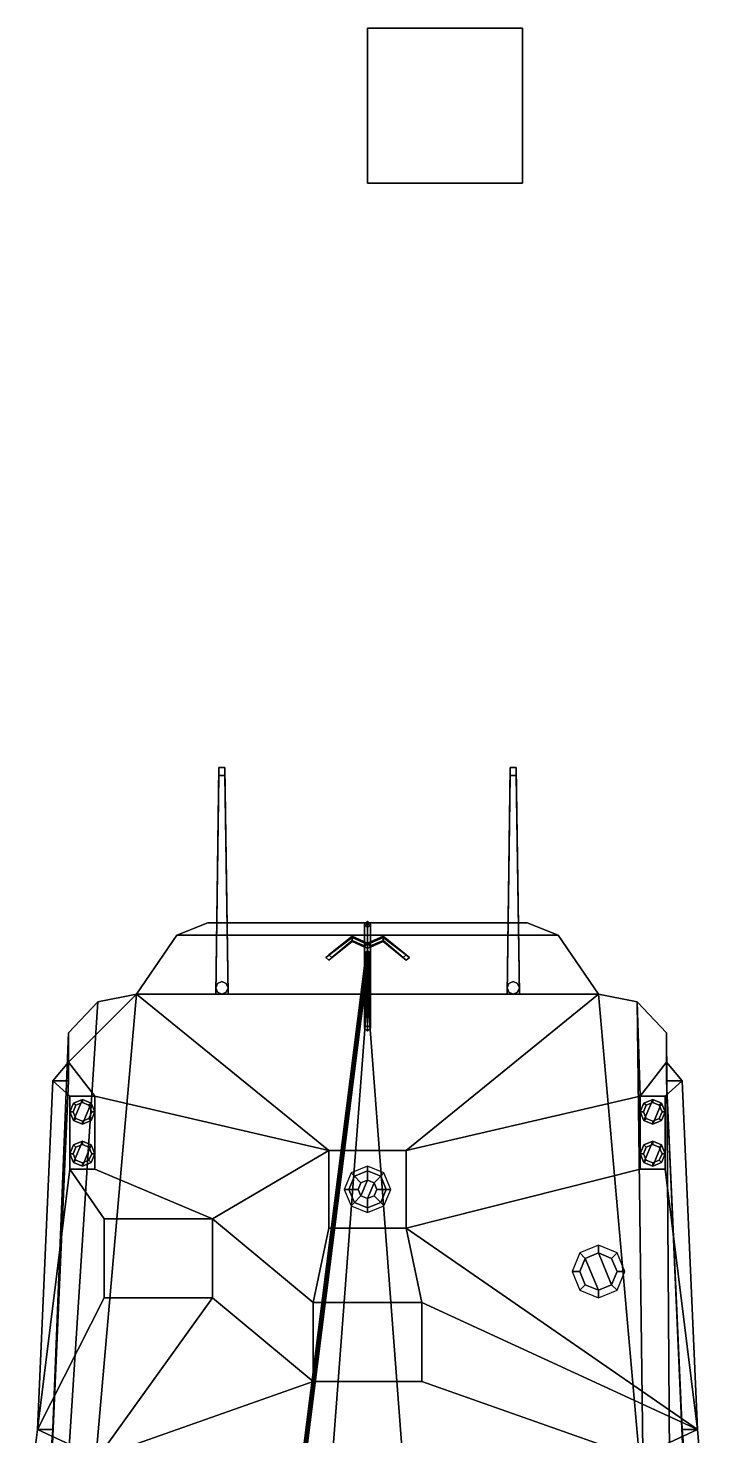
# Model space of a CAD drawing. Header units: millimetres. Extents: x -2.4 to 2.4, y -9.6 to 15.3.
# Drawn here: x -2.19 to 2.17, y 6.2 to 15.28 of the extents above; entities that cross this region are included whole.
import ezdxf

# ---------------------------------------------------------------- set-up
doc = ezdxf.new("R2010")
doc.units = ezdxf.units.MM
doc.layers.add('superstructure', color=3, linetype='Continuous')

msp = doc.modelspace()

# ---------------------------------------------------------------- linework, layer by layer
for points in [[(1, 15.28, 8.4), (1, 15.28, 7.4), (0, 15.28, 7.4), (0, 15.28, 8.4)], [(1, 15.28, 7.4), (1, 14.28, 7.4), (0, 14.28, 7.4), (0, 15.28, 7.4)], [(0, 15.28, 7.4), (0, 14.28, 7.4), (0, 14.28, 8.4), (0, 15.28, 8.4)], [(0, 15.28, 8.4), (0, 14.28, 8.4), (1, 14.28, 8.4), (1, 15.28, 8.4)], [(1, 14.28, 8.4), (1, 14.28, 7.4), (1, 15.28, 7.4), (1, 15.28, 8.4)], [(0, 14.28, 8.4), (0, 14.28, 7.4), (1, 14.28, 7.4), (1, 14.28, 8.4)], [(-0.96, 10.51), (-0.96, 10.51, -0.42), (-0.98, 9.05, -0.42), (-0.98, 9.05)], [(-0.96, 10.51, 0.01), (-0.96, 10.51), (-0.98, 9.05)], [(-0.96, 10.46, 0.07), (-0.96, 10.51, 0.01), (-0.98, 9.05)], [(-0.9, 9.05), (-0.92, 10.46, 0.07), (-0.96, 10.46, 0.07), (-0.98, 9.05)], [(-0.92, 10.51), (-0.92, 10.51, -0.42), (-0.96, 10.51, -0.42), (-0.96, 10.51)], [(-0.92, 10.51, 0.01), (-0.92, 10.51), (-0.96, 10.51), (-0.96, 10.51, 0.01)], [(-0.92, 10.46, 0.07), (-0.92, 10.51, 0.01), (-0.96, 10.51, 0.01), (-0.96, 10.46, 0.07)], [(-0.9, 9.05), (-0.9, 9.05, -0.42), (-0.92, 10.51, -0.42), (-0.92, 10.51)], [(-0.9, 9.05), (-0.9, 9.05), (-0.92, 10.51), (-0.92, 10.51, 0.01)], [(-0.9, 9.05), (-0.9, 9.05), (-0.92, 10.51, 0.01), (-0.92, 10.46, 0.07)], [(0.92, 10.51), (0.92, 10.51, -0.42), (0.9, 9.05, -0.42), (0.9, 9.05)], [(0.92, 10.46, 0.07), (0.92, 10.51, 0.01), (0.9, 9.05)], [(0.92, 10.51, 0.01), (0.92, 10.51), (0.9, 9.05)], [(0.98, 9.05), (0.96, 10.46, 0.07), (0.92, 10.46, 0.07), (0.9, 9.05)], [(0.96, 10.51), (0.96, 10.51, -0.42), (0.92, 10.51, -0.42), (0.92, 10.51)], [(0.96, 10.46, 0.07), (0.96, 10.51, 0.01), (0.92, 10.51, 0.01), (0.92, 10.46, 0.07)], [(0.96, 10.51, 0.01), (0.96, 10.51), (0.92, 10.51), (0.92, 10.51, 0.01)], [(0.98, 9.05), (0.98, 9.05, -0.42), (0.96, 10.51, -0.42), (0.96, 10.51)], [(0.98, 9.05), (0.98, 9.05), (0.96, 10.51, 0.01), (0.96, 10.46, 0.07)], [(0.98, 9.05), (0.98, 9.05), (0.96, 10.51), (0.96, 10.51, 0.01)], [(-1.03, 9.51, 0.71), (-1.03, 9.51, 0.6), (-1.23, 9.43, 0.6), (-1.23, 9.43, 0.71)], [(-1.23, 9.43, 0.71), (1.23, 9.43, 0.71), (1.03, 9.51, 0.71), (-1.03, 9.51, 0.71)], [(1.03, 9.51, 0.6), (1.23, 9.43, 0.6), (-1.23, 9.43, 0.6), (-1.03, 9.51, 0.6)], [(1.03, 9.51, 0.71), (1.03, 9.51, 0.6), (-1.03, 9.51, 0.6), (-1.03, 9.51, 0.71)], [(0, 9.5016, 0.0871), (-0.02, 9.4916, 0.1044), (-0.02, 9.5015, 0.3873), (0, 9.5188, 0.3973)], [(0.02, 9.5015, 0.3873), (0, 9.5188, 0.3973), (-0.02, 9.5015, 0.3873), (0, 9.4842, 0.3773)], [(0, 9.3427, 0.1223), (-0.02, 9.36, 0.1323), (-0.02, 9.4916, 0.1044), (0, 9.5016, 0.0871)], [(-0.02, 9.4916, 0.1044), (0, 9.4816, 0.1217), (0, 9.4842, 0.3773), (-0.02, 9.5015, 0.3873)], [(-0.02, 9.36, 0.1323), (0, 9.3773, 0.1423), (0, 9.4816, 0.1217), (-0.02, 9.4916, 0.1044)], [(0.02, 9.4916, 0.1044), (0, 9.5016, 0.0871), (0, 9.5188, 0.3973), (0.02, 9.5015, 0.3873)], [(0.02, 9.36, 0.1323), (0, 9.3427, 0.1223), (0, 9.5016, 0.0871), (0.02, 9.4916, 0.1044)], [(0, 9.4816, 0.1217), (0.02, 9.4916, 0.1044), (0.02, 9.5015, 0.3873), (0, 9.4842, 0.3773)], [(0, 9.3773, 0.1423), (0.02, 9.36, 0.1323), (0.02, 9.4916, 0.1044), (0, 9.4816, 0.1217)], [(1.23, 9.43, 0.71), (1.23, 9.43, 0.6), (1.03, 9.51, 0.6), (1.03, 9.51, 0.71)], [(-1.23, 9.43, 0.71), (-1.23, 9.43, 0.6), (-1.49, 9.05, 0.6), (-1.49, 9.05, 0.71)], [(-1.49, 9.05, 0.71), (1.49, 9.05, 0.71), (1.23, 9.43, 0.71), (-1.23, 9.43, 0.71)], [(1.23, 9.43, 0.6), (1.49, 9.05, 0.6), (-1.49, 9.05, 0.6), (-1.23, 9.43, 0.6)], [(-0.1, 9.4223, 0.0644), (-0.1, 9.415, 0.0371), (-0.27, 9.285, 0.2623), (-0.25, 9.3023, 0.2723)], [(-0.1, 9.415, 0.0371), (-0.1, 9.3877, 0.0444), (-0.25, 9.2677, 0.2523), (-0.27, 9.285, 0.2623)], [(-0.1, 9.395, 0.0717), (-0.1, 9.4223, 0.0644), (-0.25, 9.3023, 0.2723), (-0.23, 9.285, 0.2623)], [(-0.1, 9.3877, 0.0444), (-0.1, 9.395, 0.0717), (-0.23, 9.285, 0.2623), (-0.25, 9.2677, 0.2523)], [(-0.02, 9.36, 0.1323), (0, 9.3773, 0.1423), (-0.1, 9.4223, 0.0644), (-0.1, 9.395, 0.0717)], [(0, 9.3773, 0.1423), (0.02, 9.36, 0.1323), (-0.1, 9.415, 0.0371), (-0.1, 9.4223, 0.0644)], [(0.02, 9.36, 0.1323), (0, 9.3427, 0.1223), (-0.1, 9.3877, 0.0444), (-0.1, 9.415, 0.0371)], [(0, 9.3427, 0.1223), (-0.02, 9.36, 0.1323), (-0.1, 9.395, 0.0717), (-0.1, 9.3877, 0.0444)], [(-0.02, 9.36, 0.1323), (0, 9.3773, 0.1423), (0.1, 9.4223, 0.0644), (0.1, 9.415, 0.0371)], [(0, 9.3427, 0.1223), (-0.02, 9.36, 0.1323), (0.1, 9.415, 0.0371), (0.1, 9.3877, 0.0444)], [(-0.02, 9.09, 0.6), (0, 9.1073, 0.61), (0, 9.3773, 0.1423), (-0.02, 9.36, 0.1323)], [(-0.02, 9.36, 0.1323), (0, 9.3773, 0.1423), (0, 9.3284, -0.0129), (-0.02, 9.3184, 0.0044)], [(0, 9.0727, 0.59), (-0.02, 9.09, 0.6), (-0.02, 9.36, 0.1323), (0, 9.3427, 0.1223)], [(0, 9.3427, 0.1223), (-0.02, 9.36, 0.1323), (-0.02, 9.3184, 0.0044), (0, 9.3084, 0.0217)], [(0, 9.3773, 0.1423), (0.02, 9.36, 0.1323), (0.1, 9.395, 0.0717), (0.1, 9.4223, 0.0644)], [(0.02, 9.36, 0.1323), (0, 9.3427, 0.1223), (0.1, 9.3877, 0.0444), (0.1, 9.395, 0.0717)], [(0, 9.1073, 0.61), (0.02, 9.09, 0.6), (0.02, 9.36, 0.1323), (0, 9.3773, 0.1423)], [(0, 9.3773, 0.1423), (0.02, 9.36, 0.1323), (0.02, 9.3184, 0.0044), (0, 9.3284, -0.0129)], [(0.02, 9.09, 0.6), (0, 9.0727, 0.59), (0, 9.3427, 0.1223), (0.02, 9.36, 0.1323)], [(0.02, 9.36, 0.1323), (0, 9.3427, 0.1223), (0, 9.3084, 0.0217), (0.02, 9.3184, 0.0044)], [(0.1, 9.4223, 0.0644), (0.1, 9.395, 0.0717), (0.23, 9.285, 0.2623), (0.25, 9.3023, 0.2723)], [(0.1, 9.415, 0.0371), (0.1, 9.4223, 0.0644), (0.25, 9.3023, 0.2723), (0.27, 9.285, 0.2623)], [(0.1, 9.3877, 0.0444), (0.1, 9.415, 0.0371), (0.27, 9.285, 0.2623), (0.25, 9.2677, 0.2523)], [(0.1, 9.395, 0.0717), (0.1, 9.3877, 0.0444), (0.25, 9.2677, 0.2523), (0.23, 9.285, 0.2623)], [(1.49, 9.05, 0.71), (1.49, 9.05, 0.6), (1.23, 9.43, 0.6), (1.23, 9.43, 0.71)], [(-0.25, 9.3023, 0.2723), (-0.27, 9.285, 0.2623), (-0.25, 9.2677, 0.2523), (-0.23, 9.285, 0.2623)], [(-0.02, 9.3184, 0.0044), (0, 9.3284, -0.0129), (0, 9.0512, 0.1273), (-0.02, 9.0685, 0.1373)], [(0, 9.3084, 0.0217), (-0.02, 9.3184, 0.0044), (-0.02, 9.0685, 0.1373), (0, 9.0858, 0.1473)], [(0, 9.3284, -0.0129), (0.02, 9.3184, 0.0044), (0.02, 9.0685, 0.1373), (0, 9.0512, 0.1273)], [(0.02, 9.3184, 0.0044), (0, 9.3084, 0.0217), (0, 9.0858, 0.1473), (0.02, 9.0685, 0.1373)], [(0.25, 9.2677, 0.2523), (0.27, 9.285, 0.2623), (0.25, 9.3023, 0.2723), (0.23, 9.285, 0.2623)], [(-0.9683, 9.1183), (-0.98, 9.09), (-0.98, 9.09, 0.6), (-0.9683, 9.1183, 0.6)], [(-0.98, 9.09), (-0.9683, 9.0617), (-0.9683, 9.0617, 0.6), (-0.98, 9.09, 0.6)], [(-0.94, 9.13), (-0.9683, 9.1183), (-0.9683, 9.1183, 0.6), (-0.94, 9.13, 0.6)], [(-0.9117, 9.1183), (-0.94, 9.13), (-0.94, 9.13, 0.6), (-0.9117, 9.1183, 0.6)], [(-0.9, 9.09), (-0.9117, 9.1183), (-0.9117, 9.1183, 0.6), (-0.9, 9.09, 0.6)], [(-0.9117, 9.0617), (-0.9, 9.09), (-0.9, 9.09, 0.6), (-0.9117, 9.0617, 0.6)], [(-0.02, 9.0685, 0.1373), (0, 9.0512, 0.1273), (0.02, 9.0685, 0.1373), (0, 9.0858, 0.1473)], [(0.9117, 9.1183), (0.9, 9.09), (0.9, 9.09, 0.6), (0.9117, 9.1183, 0.6)], [(0.9, 9.09), (0.9117, 9.0617), (0.9117, 9.0617, 0.6), (0.9, 9.09, 0.6)], [(0.94, 9.13), (0.9117, 9.1183), (0.9117, 9.1183, 0.6), (0.94, 9.13, 0.6)], [(0.9683, 9.1183), (0.94, 9.13), (0.94, 9.13, 0.6), (0.9683, 9.1183, 0.6)], [(0.98, 9.09), (0.9683, 9.1183), (0.9683, 9.1183, 0.6), (0.98, 9.09, 0.6)], [(0.9683, 9.0617), (0.98, 9.09), (0.98, 9.09, 0.6), (0.9683, 9.0617, 0.6)], [(-1.74, 9, -0.095), (-1.95, 5.76, -0.34), (-2.05, 5.76, -0.21), (-1.93, 8.8, -0.1151)], [(-1.49, 9.05, -0.09), (-1.78, 5.76, -0.41), (-1.95, 5.76, -0.34), (-1.74, 9, -0.095)], [(-1.74, 9), (-1.74, 9, -0.095), (-1.93, 8.8, -0.1151), (-1.93, 8.8)], [(-1.74, 9, 0.71), (-1.74, 9), (-1.93, 8.8), (-1.93, 8.8, 0.71)], [(0, 9.05, -0.09), (-0.25, 5.76, -0.42), (-1.78, 5.76, -0.41), (-1.49, 9.05, -0.09)], [(-1.49, 9.05, 0.6), (-1.49, 9.05), (-1.74, 9), (-1.74, 9, 0.71)], [(-1.49, 9.05), (-1.49, 9.05, -0.09), (-1.74, 9, -0.095), (-1.74, 9)], [(-1.49, 9.05, 0.71), (-1.49, 9.05, 0.6), (-1.74, 9, 0.71)], [(1.49, 9.05, 0.6), (1.49, 9.05), (-1.49, 9.05), (-1.49, 9.05, 0.6)], [(0, 9.05), (0, 9.05, -0.09), (-1.49, 9.05, -0.09), (-1.49, 9.05)], [(-0.98, 9.05, -0.09), (-0.98, 9.05, -0.42), (-0.9, 9.05, -0.42), (-0.9, 9.05, -0.09)], [(-0.9683, 9.0617), (-0.94, 9.05), (-0.94, 9.05, 0.6), (-0.9683, 9.0617, 0.6)], [(-0.94, 9.05), (-0.9117, 9.0617), (-0.9117, 9.0617, 0.6), (-0.94, 9.05, 0.6)], [(0.25, 5.76, -0.42), (-0.25, 5.76, -0.42), (0, 9.05, -0.09)], [(1.49, 9.05), (1.49, 9.05, -0.09), (0, 9.05, -0.09), (0, 9.05)], [(1.49, 9.05, -0.09), (1.78, 5.76, -0.41), (0.25, 5.76, -0.42), (0, 9.05, -0.09)], [(0.9, 9.05, -0.09), (0.9, 9.05, -0.42), (0.98, 9.05, -0.42), (0.98, 9.05, -0.09)], [(0.9117, 9.0617), (0.94, 9.05), (0.94, 9.05, 0.6), (0.9117, 9.0617, 0.6)], [(0.94, 9.05), (0.9683, 9.0617), (0.9683, 9.0617, 0.6), (0.94, 9.05, 0.6)], [(1.74, 9, 0.71), (1.74, 9), (1.49, 9.05), (1.49, 9.05, 0.6)], [(1.74, 9), (1.74, 9, -0.095), (1.49, 9.05, -0.09), (1.49, 9.05)], [(1.78, 5.76, -0.41), (1.78, 5.76, -0.41), (1.49, 9.05, -0.09), (1.74, 9, -0.095)], [(1.74, 9, 0.71), (1.74, 9, 0.71), (1.49, 9.05, 0.6), (1.49, 9.05, 0.71)], [(1.93, 8.8, 0.71), (1.93, 8.8), (1.74, 9), (1.74, 9, 0.71)], [(1.93, 8.8), (1.93, 8.8, -0.1151), (1.74, 9, -0.095), (1.74, 9)], [(1.95, 5.76, -0.34), (1.78, 5.76, -0.41), (1.74, 9, -0.095), (1.93, 8.8, -0.1151)], [(-1.93, 8.8, -0.1151), (-2.05, 5.76, -0.21), (-1.93, 8.49)], [(-1.93, 8.8, 0.71), (-1.93, 8.8), (-1.93, 8.61, 0.54), (-1.93, 8.61, 0.71)], [(-1.93, 8.61, 0.54), (-1.93, 8.8), (-1.93, 8.61), (-1.93, 8.61, 0.54)], [(-1.93, 8.8), (-1.93, 8.8, -0.1151), (-1.93, 8.61)], [(-1.93, 8.61), (-1.93, 8.8, -0.1151), (-1.93, 8.49)], [(1.93, 8.61, 0.71), (1.93, 8.61, 0.54), (1.93, 8.8), (1.93, 8.8, 0.71)], [(1.93, 8.61, 0.54), (1.93, 8.61), (1.93, 8.8), (1.93, 8.61, 0.54)], [(1.93, 8.61), (1.93, 8.8, -0.1151), (1.93, 8.8, -0.1151), (1.93, 8.8)], [(1.93, 8.49), (1.93, 8.8, -0.1151), (1.93, 8.8, -0.1151), (1.93, 8.61)], [(2.05, 5.76, -0.21), (1.95, 5.76, -0.34), (1.93, 8.8, -0.1151), (1.93, 8.49)], [(-1.93, 8.61, 0.71), (-1.93, 8.61, 0.54), (-2.03, 8.49, 0.54), (-2.03, 8.49, 0.71)], [(-1.93, 8.61, 0.54), (-1.93, 8.49, 0.54), (-1.93, 8.49, 0.54), (-2.03, 8.49, 0.54)], [(-1.93, 8.61, 0.54), (-1.93, 8.61), (-1.93, 8.49), (-1.93, 8.49, 0.54)], [(2.03, 8.49, 0.71), (2.03, 8.49, 0.54), (1.93, 8.61, 0.54), (1.93, 8.61, 0.71)], [(2.03, 8.49, 0.54), (1.93, 8.49, 0.54), (1.93, 8.61, 0.54)], [(1.93, 8.49, 0.54), (1.93, 8.49), (1.93, 8.61), (1.93, 8.61, 0.54)], [(-2.03, 8.49, 0.71), (-2.03, 8.49, 0.54), (-2.13, 6.24, 0.54), (-2.13, 6.24, 0.71)], [(-2.03, 8.49, 0.54), (-1.93, 8.49, 0.54), (-2.03, 6.24, 0.54), (-2.13, 6.24, 0.54)], [(-1.93, 8.49), (-2.05, 5.76, -0.21), (-2.03, 6.24)], [(-1.93, 8.49, 0.54), (-1.93, 8.49), (-2.03, 6.24), (-2.03, 6.24, 0.54)], [(2.13, 6.24, 0.54), (2.03, 6.24, 0.54), (1.93, 8.49, 0.54), (2.03, 8.49, 0.54)], [(2.03, 6.24, 0.54), (2.03, 6.24), (1.93, 8.49), (1.93, 8.49, 0.54)], [(2.03, 6.24), (2.05, 5.76, -0.21), (2.05, 5.76, -0.21), (1.93, 8.49)], [(2.13, 6.24, 0.71), (2.13, 6.24, 0.54), (2.03, 8.49, 0.54), (2.03, 8.49, 0.71)], [(-2.13, 6.24, 0.71), (-2.13, 6.24, 0.54), (-2.19, 5.76, 0.54), (-2.19, 5.76, 0.71)], [(-2.13, 6.24, 0.54), (-2.03, 6.24, 0.54), (-2.07, 5.76, 0.54), (-2.19, 5.76, 0.54)], [(-2.03, 6.24), (-2.05, 5.76, -0.21), (-2.07, 5.76)], [(-2.03, 6.24, 0.54), (-2.03, 6.24), (-2.07, 5.76), (-2.07, 5.76, 0.54)], [(2.17, 5.76, 0.54), (2.07, 5.76, 0.54), (2.03, 6.24, 0.54), (2.13, 6.24, 0.54)], [(2.07, 5.76, 0.54), (2.07, 5.76), (2.03, 6.24), (2.03, 6.24, 0.54)], [(2.07, 5.76), (2.05, 5.76, -0.21), (2.05, 5.76, -0.21), (2.03, 6.24)], [(2.17, 5.76, 0.71), (2.17, 5.76, 0.54), (2.13, 6.24, 0.54), (2.13, 6.24, 0.71)]]:
    msp.add_3dface(points)
at = {"layer": 'superstructure'}
for points in [[(0, 9.3, 2.54), (-0.01, 9.3, 2.53), (-1.23, -0.35, 4.94), (-1.22, -0.35, 4.95)], [(-0.01, 9.3, 2.53), (0, 9.3, 2.52), (-1.22, -0.35, 4.93), (-1.23, -0.35, 4.94)], [(0.01, 9.3, 2.53), (0, 9.3, 2.54), (-1.22, -0.35, 4.95), (-1.21, -0.35, 4.94)], [(0, 9.3, 2.52), (0.01, 9.3, 2.53), (-1.21, -0.35, 4.94), (-1.22, -0.35, 4.93)], [(0, 8.85, 0.71), (-0.02, 8.83, 0.71), (-0.02, 9.31, 2.55), (0, 9.33, 2.55)], [(-0.02, 9.31, 2.55), (0, 9.29, 2.55), (0.02, 9.31, 2.55), (0, 9.33, 2.55)], [(-0.02, 8.83, 0.71), (0, 8.81, 0.71), (0, 9.29, 2.55), (-0.02, 9.31, 2.55)], [(0, 8.93, 0.71), (-0.01, 8.92, 0.71), (-0.01, 9.31, 1.96), (0, 9.32, 1.96)], [(0, 9.32, 1.96), (-0.01, 9.31, 1.96), (-0.01, 9.31, 2.52), (0, 9.32, 2.52)], [(-0.01, 8.92, 0.71), (0, 8.91, 0.71), (0, 9.3, 1.96), (-0.01, 9.31, 1.96)], [(-0.01, 9.31, 1.96), (0, 9.3, 1.96), (0, 9.3, 2.52), (-0.01, 9.31, 2.52)], [(0.02, 8.83, 0.71), (0, 8.85, 0.71), (0, 9.33, 2.55), (0.02, 9.31, 2.55)], [(0.01, 8.92, 0.71), (0, 8.93, 0.71), (0, 9.32, 1.96), (0.01, 9.31, 1.96)], [(0.01, 9.31, 1.96), (0, 9.32, 1.96), (0, 9.32, 2.52), (0.01, 9.31, 2.52)], [(0, 8.81, 0.71), (0.02, 8.83, 0.71), (0.02, 9.31, 2.55), (0, 9.29, 2.55)], [(0, 8.91, 0.71), (0.01, 8.92, 0.71), (0.01, 9.31, 1.96), (0, 9.3, 1.96)], [(0, 9.3, 1.96), (0.01, 9.31, 1.96), (0.01, 9.31, 2.52), (0, 9.3, 2.52)], [(-1.49, 9.05, 0.71), (-1.74, 9, 0.71), (-1.93, 8.8, 0.71), (-1.93, 8.61, 0.71)], [(-0.25, 8.04, 0.71), (-1.49, 9.05, 0.71), (-1.93, 8.61, 0.71), (-1.76, 8.39, 0.71)], [(0.25, 8.04, 0.71), (1.49, 9.05, 0.71), (-1.49, 9.05, 0.71), (-0.25, 8.04, 0.71)], [(0.25, 8.04, 0.71), (1.76, 8.39, 0.71), (1.74, 9, 0.71), (1.49, 9.05, 0.71)], [(1.76, 8.39, 0.71), (1.93, 8.61, 0.71), (1.93, 8.8, 0.71), (1.74, 9, 0.71)], [(-1.76, 8.39, 0.71), (-1.93, 8.61, 0.71), (-2.03, 8.49, 0.71), (-1.92, 8.39, 0.71)], [(1.92, 8.39, 0.71), (2.03, 8.49, 0.71), (1.93, 8.61, 0.71), (1.76, 8.39, 0.71)], [(-2.03, 8.49, 0.71), (-2.13, 6.24, 0.71), (-1.92, 7.92, 0.71), (-1.92, 8.39, 0.71)], [(1.92, 7.92, 0.71), (2.13, 6.24, 0.71), (2.03, 8.49, 0.71), (1.92, 8.39, 0.71)], [(-1.76, 8.39, 0.73), (-1.76, 8.39, 0.71), (-1.92, 8.39, 0.71), (-1.92, 8.39, 0.73)], [(-1.92, 8.39, 0.71), (-1.92, 7.92, 0.71), (-1.92, 7.92, 0.73), (-1.92, 8.39, 0.73)], [(-1.92, 8.39, 0.73), (-1.92, 7.92, 0.73), (-1.76, 7.92, 0.73), (-1.76, 8.39, 0.73)], [(-1.8966, 8.2334, 0.83), (-1.84, 8.37, 0.83), (-1.8966, 8.3466, 0.83), (-1.92, 8.29, 0.83)], [(-1.84, 8.21, 0.83), (-1.7834, 8.3466, 0.83), (-1.84, 8.37, 0.83), (-1.8966, 8.2334, 0.83)], [(-1.84, 8.35, 0.81), (-1.8824, 8.3324, 0.81), (-1.8966, 8.3466, 0.83), (-1.84, 8.37, 0.83)], [(-1.7976, 8.3324, 0.81), (-1.84, 8.35, 0.81), (-1.84, 8.37, 0.83), (-1.7834, 8.3466, 0.83)], [(-1.76, 7.92, 0.73), (-1.76, 7.92, 0.71), (-1.76, 8.39, 0.71), (-1.76, 8.39, 0.73)], [(-1.76, 7.92, 0.71), (-1, 7.6, 0.71), (-0.25, 8.04, 0.71), (-1.76, 8.39, 0.71)], [(0.25, 7.54, 0.71), (1.76, 7.92, 0.71), (1.76, 8.39, 0.71), (0.25, 8.04, 0.71)], [(1.76, 8.39, 0.73), (1.76, 7.92, 0.73), (1.92, 7.92, 0.73), (1.92, 8.39, 0.73)], [(1.76, 8.39, 0.71), (1.76, 7.92, 0.71), (1.76, 7.92, 0.73), (1.76, 8.39, 0.73)], [(1.92, 8.39, 0.73), (1.92, 8.39, 0.71), (1.76, 8.39, 0.71), (1.76, 8.39, 0.73)], [(1.7834, 8.2334, 0.83), (1.84, 8.37, 0.83), (1.7834, 8.3466, 0.83), (1.76, 8.29, 0.83)], [(1.84, 8.35, 0.81), (1.7976, 8.3324, 0.81), (1.7834, 8.3466, 0.83), (1.84, 8.37, 0.83)], [(1.84, 8.21, 0.83), (1.8966, 8.3466, 0.83), (1.84, 8.37, 0.83), (1.7834, 8.2334, 0.83)], [(1.8824, 8.3324, 0.81), (1.84, 8.35, 0.81), (1.84, 8.37, 0.83), (1.8966, 8.3466, 0.83)], [(1.92, 7.92, 0.73), (1.92, 7.92, 0.71), (1.92, 8.39, 0.71), (1.92, 8.39, 0.73)], [(-1.8824, 8.3324, 0.81), (-1.9, 8.29, 0.81), (-1.92, 8.29, 0.83), (-1.8966, 8.3466, 0.83)], [(-1.9, 8.29, 0.81), (-1.8824, 8.2476, 0.81), (-1.8966, 8.2334, 0.83), (-1.92, 8.29, 0.83)], [(-1.8824, 8.3324, 0.73), (-1.9, 8.29, 0.73), (-1.9, 8.29, 0.81), (-1.8824, 8.3324, 0.81)], [(-1.9, 8.29, 0.73), (-1.8824, 8.2476, 0.73), (-1.8824, 8.2476, 0.81), (-1.9, 8.29, 0.81)], [(-1.84, 8.35, 0.73), (-1.8824, 8.3324, 0.73), (-1.8824, 8.3324, 0.81), (-1.84, 8.35, 0.81)], [(-1.7976, 8.3324, 0.73), (-1.84, 8.35, 0.73), (-1.84, 8.35, 0.81), (-1.7976, 8.3324, 0.81)], [(-1.7834, 8.2334, 0.83), (-1.76, 8.29, 0.83), (-1.7834, 8.3466, 0.83), (-1.84, 8.21, 0.83)], [(-1.78, 8.29, 0.81), (-1.7976, 8.3324, 0.81), (-1.7834, 8.3466, 0.83), (-1.76, 8.29, 0.83)], [(-1.78, 8.29, 0.73), (-1.7976, 8.3324, 0.73), (-1.7976, 8.3324, 0.81), (-1.78, 8.29, 0.81)], [(-1.7976, 8.2476, 0.73), (-1.78, 8.29, 0.73), (-1.78, 8.29, 0.81), (-1.7976, 8.2476, 0.81)], [(-1.7976, 8.2476, 0.81), (-1.78, 8.29, 0.81), (-1.76, 8.29, 0.83), (-1.7834, 8.2334, 0.83)], [(1.7976, 8.3324, 0.81), (1.78, 8.29, 0.81), (1.76, 8.29, 0.83), (1.7834, 8.3466, 0.83)], [(1.78, 8.29, 0.81), (1.7976, 8.2476, 0.81), (1.7834, 8.2334, 0.83), (1.76, 8.29, 0.83)], [(1.7976, 8.3324, 0.73), (1.78, 8.29, 0.73), (1.78, 8.29, 0.81), (1.7976, 8.3324, 0.81)], [(1.78, 8.29, 0.73), (1.7976, 8.2476, 0.73), (1.7976, 8.2476, 0.81), (1.78, 8.29, 0.81)], [(1.84, 8.35, 0.73), (1.7976, 8.3324, 0.73), (1.7976, 8.3324, 0.81), (1.84, 8.35, 0.81)], [(1.8824, 8.3324, 0.73), (1.84, 8.35, 0.73), (1.84, 8.35, 0.81), (1.8824, 8.3324, 0.81)], [(1.8966, 8.2334, 0.83), (1.92, 8.29, 0.83), (1.8966, 8.3466, 0.83), (1.84, 8.21, 0.83)], [(1.9, 8.29, 0.81), (1.8824, 8.3324, 0.81), (1.8966, 8.3466, 0.83), (1.92, 8.29, 0.83)], [(1.9, 8.29, 0.73), (1.8824, 8.3324, 0.73), (1.8824, 8.3324, 0.81), (1.9, 8.29, 0.81)], [(1.8824, 8.2476, 0.81), (1.9, 8.29, 0.81), (1.92, 8.29, 0.83), (1.8966, 8.2334, 0.83)], [(1.8824, 8.2476, 0.73), (1.9, 8.29, 0.73), (1.9, 8.29, 0.81), (1.8824, 8.2476, 0.81)], [(-1.8824, 8.2476, 0.81), (-1.84, 8.23, 0.81), (-1.84, 8.21, 0.83), (-1.8966, 8.2334, 0.83)], [(-1.8824, 8.2476, 0.73), (-1.84, 8.23, 0.73), (-1.84, 8.23, 0.81), (-1.8824, 8.2476, 0.81)], [(-1.84, 8.23, 0.73), (-1.7976, 8.2476, 0.73), (-1.7976, 8.2476, 0.81), (-1.84, 8.23, 0.81)], [(-1.84, 8.23, 0.81), (-1.7976, 8.2476, 0.81), (-1.7834, 8.2334, 0.83), (-1.84, 8.21, 0.83)], [(1.7976, 8.2476, 0.81), (1.84, 8.23, 0.81), (1.84, 8.21, 0.83), (1.7834, 8.2334, 0.83)], [(1.7976, 8.2476, 0.73), (1.84, 8.23, 0.73), (1.84, 8.23, 0.81), (1.7976, 8.2476, 0.81)], [(1.84, 8.23, 0.81), (1.8824, 8.2476, 0.81), (1.8966, 8.2334, 0.83), (1.84, 8.21, 0.83)], [(1.84, 8.23, 0.73), (1.8824, 8.2476, 0.73), (1.8824, 8.2476, 0.81), (1.84, 8.23, 0.81)], [(-1.8966, 7.9634, 0.83), (-1.84, 8.1, 0.83), (-1.8966, 8.0766, 0.83), (-1.92, 8.02, 0.83)], [(-1.84, 7.94, 0.83), (-1.7834, 8.0766, 0.83), (-1.84, 8.1, 0.83), (-1.8966, 7.9634, 0.83)], [(-1.84, 8.08, 0.81), (-1.8824, 8.0624, 0.81), (-1.8966, 8.0766, 0.83), (-1.84, 8.1, 0.83)], [(-1.7976, 8.0624, 0.81), (-1.84, 8.08, 0.81), (-1.84, 8.1, 0.83), (-1.7834, 8.0766, 0.83)], [(1.7834, 7.9634, 0.83), (1.84, 8.1, 0.83), (1.7834, 8.0766, 0.83), (1.76, 8.02, 0.83)], [(1.84, 7.94, 0.83), (1.8966, 8.0766, 0.83), (1.84, 8.1, 0.83), (1.7834, 7.9634, 0.83)], [(1.84, 8.08, 0.81), (1.7976, 8.0624, 0.81), (1.7834, 8.0766, 0.83), (1.84, 8.1, 0.83)], [(1.8824, 8.0624, 0.81), (1.84, 8.08, 0.81), (1.84, 8.1, 0.83), (1.8966, 8.0766, 0.83)], [(-1.8824, 8.0624, 0.81), (-1.9, 8.02, 0.81), (-1.92, 8.02, 0.83), (-1.8966, 8.0766, 0.83)], [(-1.9, 8.02, 0.81), (-1.8824, 7.9776, 0.81), (-1.8966, 7.9634, 0.83), (-1.92, 8.02, 0.83)], [(-1.8824, 8.0624, 0.73), (-1.9, 8.02, 0.73), (-1.9, 8.02, 0.81), (-1.8824, 8.0624, 0.81)], [(-1.9, 8.02, 0.73), (-1.8824, 7.9776, 0.73), (-1.8824, 7.9776, 0.81), (-1.9, 8.02, 0.81)], [(-1.84, 8.08, 0.73), (-1.8824, 8.0624, 0.73), (-1.8824, 8.0624, 0.81), (-1.84, 8.08, 0.81)], [(-1.7976, 8.0624, 0.73), (-1.84, 8.08, 0.73), (-1.84, 8.08, 0.81), (-1.7976, 8.0624, 0.81)], [(-1.7834, 7.9634, 0.83), (-1.76, 8.02, 0.83), (-1.7834, 8.0766, 0.83), (-1.84, 7.94, 0.83)], [(-1.78, 8.02, 0.81), (-1.7976, 8.0624, 0.81), (-1.7834, 8.0766, 0.83), (-1.76, 8.02, 0.83)], [(-1.78, 8.02, 0.73), (-1.7976, 8.0624, 0.73), (-1.7976, 8.0624, 0.81), (-1.78, 8.02, 0.81)], [(-1.7976, 7.9776, 0.73), (-1.78, 8.02, 0.73), (-1.78, 8.02, 0.81), (-1.7976, 7.9776, 0.81)], [(-1.7976, 7.9776, 0.81), (-1.78, 8.02, 0.81), (-1.76, 8.02, 0.83), (-1.7834, 7.9634, 0.83)], [(-0.35, 7.06, 0.71), (-0.25, 7.54, 0.71), (-0.25, 8.04, 0.71), (-1, 7.6, 0.71)], [(-0.25, 8.04, 0.71), (-0.25, 7.54, 0.71), (-0.25, 7.54, 0.74), (-0.25, 8.04, 0.74)], [(0.25, 8.04, 0.74), (0.25, 8.04, 0.71), (-0.25, 8.04, 0.71), (-0.25, 8.04, 0.74)], [(-0.25, 8.04, 0.74), (-0.25, 7.54, 0.74), (0.25, 7.54, 0.74), (0.25, 8.04, 0.74)], [(0.25, 7.54, 0.74), (0.25, 7.54, 0.71), (0.25, 8.04, 0.71), (0.25, 8.04, 0.74)], [(1.7976, 8.0624, 0.81), (1.78, 8.02, 0.81), (1.76, 8.02, 0.83), (1.7834, 8.0766, 0.83)], [(1.78, 8.02, 0.81), (1.7976, 7.9776, 0.81), (1.7834, 7.9634, 0.83), (1.76, 8.02, 0.83)], [(1.7976, 8.0624, 0.73), (1.78, 8.02, 0.73), (1.78, 8.02, 0.81), (1.7976, 8.0624, 0.81)], [(1.78, 8.02, 0.73), (1.7976, 7.9776, 0.73), (1.7976, 7.9776, 0.81), (1.78, 8.02, 0.81)], [(1.84, 8.08, 0.73), (1.7976, 8.0624, 0.73), (1.7976, 8.0624, 0.81), (1.84, 8.08, 0.81)], [(1.8824, 8.0624, 0.73), (1.84, 8.08, 0.73), (1.84, 8.08, 0.81), (1.8824, 8.0624, 0.81)], [(1.8966, 7.9634, 0.83), (1.92, 8.02, 0.83), (1.8966, 8.0766, 0.83), (1.84, 7.94, 0.83)], [(1.9, 8.02, 0.81), (1.8824, 8.0624, 0.81), (1.8966, 8.0766, 0.83), (1.92, 8.02, 0.83)], [(1.9, 8.02, 0.73), (1.8824, 8.0624, 0.73), (1.8824, 8.0624, 0.81), (1.9, 8.02, 0.81)], [(1.8824, 7.9776, 0.73), (1.9, 8.02, 0.73), (1.9, 8.02, 0.81), (1.8824, 7.9776, 0.81)], [(1.8824, 7.9776, 0.81), (1.9, 8.02, 0.81), (1.92, 8.02, 0.83), (1.8966, 7.9634, 0.83)], [(-1.92, 7.92, 0.71), (-2.13, 6.24, 0.71), (-1.7, 7.09, 0.71), (-1.7, 7.6, 0.71)], [(-1.92, 7.92, 0.73), (-1.92, 7.92, 0.71), (-1.76, 7.92, 0.71), (-1.76, 7.92, 0.73)], [(-1.92, 7.92, 0.71), (-1.7, 7.6, 0.71), (-1, 7.6, 0.71), (-1.76, 7.92, 0.71)], [(-1.8824, 7.9776, 0.81), (-1.84, 7.96, 0.81), (-1.84, 7.94, 0.83), (-1.8966, 7.9634, 0.83)], [(-1.8824, 7.9776, 0.73), (-1.84, 7.96, 0.73), (-1.84, 7.96, 0.81), (-1.8824, 7.9776, 0.81)], [(-1.84, 7.96, 0.73), (-1.7976, 7.9776, 0.73), (-1.7976, 7.9776, 0.81), (-1.84, 7.96, 0.81)], [(-1.84, 7.96, 0.81), (-1.7976, 7.9776, 0.81), (-1.7834, 7.9634, 0.83), (-1.84, 7.94, 0.83)], [(0, 7.94, 0.74), (-0.1061, 7.8961, 0.74), (-0.0849, 7.8749, 0.78), (0, 7.91, 0.78)], [(0, 7.91, 0.78), (-0.0849, 7.8749, 0.78), (-0.0424, 7.8324, 0.95), (0, 7.85, 0.95)], [(0.1061, 7.8961, 0.74), (0, 7.94, 0.74), (0, 7.91, 0.78), (0.0849, 7.8749, 0.78)], [(0.0849, 7.8749, 0.78), (0, 7.91, 0.78), (0, 7.85, 0.95), (0.0424, 7.8324, 0.95)], [(1.76, 7.92, 0.71), (0.25, 7.54, 0.71), (2.13, 6.24, 0.71), (1.92, 7.92, 0.71)], [(1.76, 7.92, 0.73), (1.76, 7.92, 0.71), (1.92, 7.92, 0.71), (1.92, 7.92, 0.73)], [(1.7976, 7.9776, 0.81), (1.84, 7.96, 0.81), (1.84, 7.94, 0.83), (1.7834, 7.9634, 0.83)], [(1.7976, 7.9776, 0.73), (1.84, 7.96, 0.73), (1.84, 7.96, 0.81), (1.7976, 7.9776, 0.81)], [(1.84, 7.96, 0.73), (1.8824, 7.9776, 0.73), (1.8824, 7.9776, 0.81), (1.84, 7.96, 0.81)], [(1.84, 7.96, 0.81), (1.8824, 7.9776, 0.81), (1.8966, 7.9634, 0.83), (1.84, 7.94, 0.83)], [(-0.1061, 7.8961, 0.74), (-0.15, 7.79, 0.74), (-0.12, 7.79, 0.78), (-0.0849, 7.8749, 0.78)], [(-0.0849, 7.8749, 0.78), (-0.12, 7.79, 0.78), (-0.06, 7.79, 0.95), (-0.0424, 7.8324, 0.95)], [(-0.0424, 7.7476, 1.01), (0, 7.85, 1.01), (-0.0424, 7.8324, 1.01), (-0.06, 7.79, 1.01)], [(-0.0424, 7.8324, 0.95), (-0.06, 7.79, 0.95), (-0.06, 7.79, 1.01), (-0.0424, 7.8324, 1.01)], [(0, 7.85, 0.95), (-0.0424, 7.8324, 0.95), (-0.0424, 7.8324, 1.01), (0, 7.85, 1.01)], [(0, 7.73, 1.01), (0.0424, 7.8324, 1.01), (0, 7.85, 1.01), (-0.0424, 7.7476, 1.01)], [(0.0424, 7.8324, 0.95), (0, 7.85, 0.95), (0, 7.85, 1.01), (0.0424, 7.8324, 1.01)], [(0.0424, 7.7476, 1.01), (0.06, 7.79, 1.01), (0.0424, 7.8324, 1.01), (0, 7.73, 1.01)], [(0.12, 7.79, 0.78), (0.0849, 7.8749, 0.78), (0.0424, 7.8324, 0.95), (0.06, 7.79, 0.95)], [(0.06, 7.79, 0.95), (0.0424, 7.8324, 0.95), (0.0424, 7.8324, 1.01), (0.06, 7.79, 1.01)], [(0.15, 7.79, 0.74), (0.1061, 7.8961, 0.74), (0.0849, 7.8749, 0.78), (0.12, 7.79, 0.78)], [(-0.15, 7.79, 0.74), (-0.1061, 7.6839, 0.74), (-0.0849, 7.7051, 0.78), (-0.12, 7.79, 0.78)], [(-0.12, 7.79, 0.78), (-0.0849, 7.7051, 0.78), (-0.0424, 7.7476, 0.95), (-0.06, 7.79, 0.95)], [(-0.0849, 7.7051, 0.78), (0, 7.67, 0.78), (0, 7.73, 0.95), (-0.0424, 7.7476, 0.95)], [(-0.06, 7.79, 0.95), (-0.0424, 7.7476, 0.95), (-0.0424, 7.7476, 1.01), (-0.06, 7.79, 1.01)], [(-0.0424, 7.7476, 0.95), (0, 7.73, 0.95), (0, 7.73, 1.01), (-0.0424, 7.7476, 1.01)], [(0, 7.67, 0.78), (0.0849, 7.7051, 0.78), (0.0424, 7.7476, 0.95), (0, 7.73, 0.95)], [(0, 7.73, 0.95), (0.0424, 7.7476, 0.95), (0.0424, 7.7476, 1.01), (0, 7.73, 1.01)], [(0.0849, 7.7051, 0.78), (0.12, 7.79, 0.78), (0.06, 7.79, 0.95), (0.0424, 7.7476, 0.95)], [(0.0424, 7.7476, 0.95), (0.06, 7.79, 0.95), (0.06, 7.79, 1.01), (0.0424, 7.7476, 1.01)], [(0.1061, 7.6839, 0.74), (0.15, 7.79, 0.74), (0.12, 7.79, 0.78), (0.0849, 7.7051, 0.78)], [(-0.1061, 7.6839, 0.74), (0, 7.64, 0.74), (0, 7.67, 0.78), (-0.0849, 7.7051, 0.78)], [(0, 7.64, 0.74), (0.1061, 7.6839, 0.74), (0.0849, 7.7051, 0.78), (0, 7.67, 0.78)], [(-1.7, 7.6, 0.77), (-1.7, 7.09, 0.77), (-1, 7.09, 0.77), (-1, 7.6, 0.77)], [(-1.7, 7.6, 0.71), (-1.7, 7.09, 0.71), (-1.7, 7.09, 0.77), (-1.7, 7.6, 0.77)], [(-1, 7.6, 0.77), (-1, 7.6, 0.71), (-1.7, 7.6, 0.71), (-1.7, 7.6, 0.77)], [(-1, 7.09, 0.77), (-1, 7.09, 0.71), (-1, 7.6, 0.71), (-1, 7.6, 0.77)], [(-1, 7.09, 0.71), (-0.35, 6.55, 0.71), (-0.35, 7.06, 0.71), (-1, 7.6, 0.71)], [(0.35, 7.06, 0.71), (0.25, 7.54, 0.71), (-0.25, 7.54, 0.71), (-0.35, 7.06, 0.71)], [(-0.25, 7.54, 0.74), (-0.25, 7.54, 0.71), (0.25, 7.54, 0.71), (0.25, 7.54, 0.74)], [(2.13, 6.24, 0.71), (2.13, 6.24, 0.71), (0.25, 7.54, 0.71), (0.35, 7.06, 0.71)], [(1.3698, 7.3802, 0.73), (1.32, 7.26, 0.73), (1.37, 7.26, 0.78), (1.4051, 7.3449, 0.78)], [(1.49, 7.43, 0.73), (1.3698, 7.3802, 0.73), (1.4051, 7.3449, 0.78), (1.49, 7.38, 0.78)], [(1.49, 7.38, 0.71), (1.4051, 7.3449, 0.71), (1.4051, 7.3449, 0.73), (1.49, 7.38, 0.73)], [(1.4051, 7.3449, 0.78), (1.49, 7.14, 0.78), (1.5749, 7.1751, 0.78), (1.49, 7.38, 0.78)], [(1.6102, 7.3802, 0.73), (1.49, 7.43, 0.73), (1.49, 7.38, 0.78), (1.5749, 7.3449, 0.78)], [(1.5749, 7.3449, 0.71), (1.49, 7.38, 0.71), (1.49, 7.38, 0.73), (1.5749, 7.3449, 0.73)], [(1.49, 7.38, 0.78), (1.5749, 7.1751, 0.78), (1.61, 7.26, 0.78), (1.5749, 7.3449, 0.78)], [(1.66, 7.26, 0.73), (1.6102, 7.3802, 0.73), (1.5749, 7.3449, 0.78), (1.61, 7.26, 0.78)], [(1.4051, 7.3449, 0.71), (1.37, 7.26, 0.71), (1.37, 7.26, 0.73), (1.4051, 7.3449, 0.73)], [(1.37, 7.26, 0.78), (1.4051, 7.1751, 0.78), (1.49, 7.14, 0.78), (1.4051, 7.3449, 0.78)], [(1.61, 7.26, 0.71), (1.5749, 7.3449, 0.71), (1.5749, 7.3449, 0.73), (1.61, 7.26, 0.73)], [(1.32, 7.26, 0.73), (1.3698, 7.1398, 0.73), (1.4051, 7.1751, 0.78), (1.37, 7.26, 0.78)], [(1.3698, 7.1398, 0.73), (1.49, 7.09, 0.73), (1.49, 7.14, 0.78), (1.4051, 7.1751, 0.78)], [(1.37, 7.26, 0.71), (1.4051, 7.1751, 0.71), (1.4051, 7.1751, 0.73), (1.37, 7.26, 0.73)], [(1.4051, 7.1751, 0.71), (1.49, 7.14, 0.71), (1.49, 7.14, 0.73), (1.4051, 7.1751, 0.73)], [(1.49, 7.09, 0.73), (1.6102, 7.1398, 0.73), (1.5749, 7.1751, 0.78), (1.49, 7.14, 0.78)], [(1.49, 7.14, 0.71), (1.5749, 7.1751, 0.71), (1.5749, 7.1751, 0.73), (1.49, 7.14, 0.73)], [(1.6102, 7.1398, 0.73), (1.66, 7.26, 0.73), (1.61, 7.26, 0.78), (1.5749, 7.1751, 0.78)], [(1.5749, 7.1751, 0.71), (1.61, 7.26, 0.71), (1.61, 7.26, 0.73), (1.5749, 7.1751, 0.73)], [(-1.7, 7.09, 0.71), (-2.13, 6.24, 0.71), (-1.74, 6.06, 0.71), (-1, 7.09, 0.71)], [(-1.74, 6.06, 0.71), (-1.74, 6.06, 0.71), (-0.35, 6.55, 0.71), (-1, 7.09, 0.71)], [(-1.7, 7.09, 0.77), (-1.7, 7.09, 0.71), (-1, 7.09, 0.71), (-1, 7.09, 0.77)], [(-0.35, 7.06, 0.71), (-0.35, 6.55, 0.71), (-0.35, 6.55, 0.77), (-0.35, 7.06, 0.77)], [(0.35, 7.06, 0.77), (0.35, 7.06, 0.71), (-0.35, 7.06, 0.71), (-0.35, 7.06, 0.77)], [(-0.35, 7.06, 0.77), (-0.35, 6.55, 0.77), (0.35, 6.55, 0.77), (0.35, 7.06, 0.77)], [(0.35, 6.55, 0.77), (0.35, 6.55, 0.71), (0.35, 7.06, 0.71), (0.35, 7.06, 0.77)], [(0.35, 6.55, 0.71), (1.74, 6.06, 0.71), (2.13, 6.24, 0.71), (0.35, 7.06, 0.71)], [(-0.35, 6.55, 0.71), (-1.74, 6.06, 0.71), (1.74, 6.06, 0.71), (0.35, 6.55, 0.71)], [(-0.35, 6.55, 0.77), (-0.35, 6.55, 0.71), (0.35, 6.55, 0.71), (0.35, 6.55, 0.77)], [(-1.74, 6.06, 0.71), (-1.74, 6.06, 0.71), (-2.13, 6.24, 0.71), (-2.19, 5.76, 0.71)], [(1.74, 6.06, 0.71), (2.17, 5.76, 0.71), (2.13, 6.24, 0.71), (1.74, 6.06, 0.71)]]:
    msp.add_3dface(points, dxfattribs=at)

doc.saveas('drawing.dxf')
